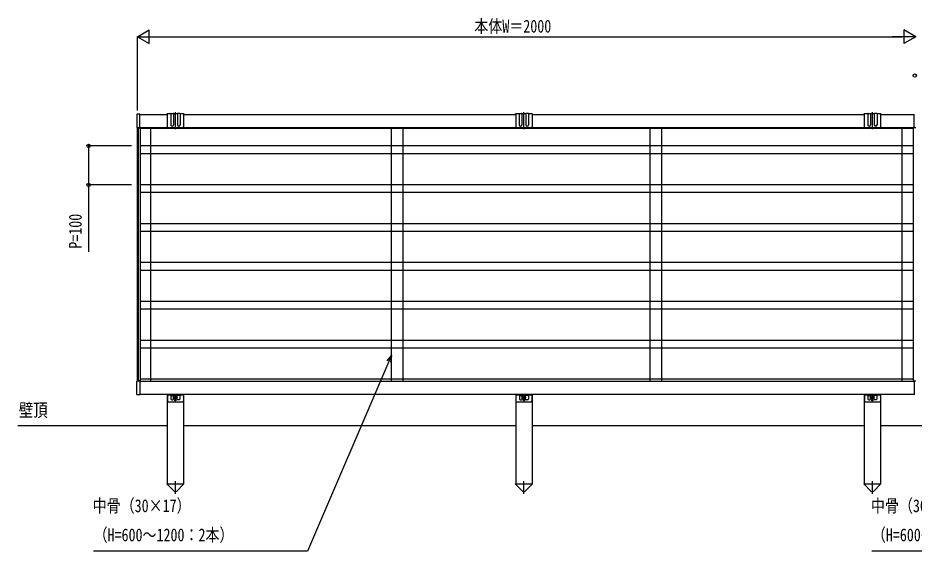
# Model space of a CAD drawing. Units: millimetres, scale not verified. Extents: x -4205 to 4205, y -2970 to 2970.
# Drawn here: x -1773 to 530, y -454 to 918 of the extents above; entities that cross this region are included whole.
import ezdxf
from ezdxf.enums import TextEntityAlignment as Align

# ---------------------------------------------------------------- set-up
doc = ezdxf.new("R2010")
doc.units = ezdxf.units.MM
doc.header["$LTSCALE"] = 16
for name, color, linetype in [('0-2_USER1', 3, 'Continuous'), ('0-4_YKK_A1', 4, 'Continuous'), ('0-5_YKK_D', 6, 'Continuous')]:
    doc.layers.add(name, color=color, linetype=linetype)
doc.styles.add('ＭＳ ゴシック', font='')
doc.styles.get('ＭＳ ゴシック').set_extended_font_data('MS Gothic')

msp = doc.modelspace()

# ---------------------------------------------------------------- linework, layer by layer
at = {"layer": '0-4_YKK_A1'}
for p, q in [((-1467.5, 668.99), (-1467.5, 636.35)), ((-1459.82, 670.4), (-1466.56, 669.99)), ((-1459.5, 669.22), (-1389, 669.22)), ((-1380, 670.72), (-1389, 670.72)), ((-1389, 670.72), (-1389, 637.71)), ((-1380, 670.72), (-1380, 642.71)), ((-1379, 671.72), (-1374, 671.72)), ((-1363, 670.72), (-1373, 670.72)), ((-1373, 670.72), (-1373, 642.71)), ((-1368, 631.64), (-1368, 675.42)), ((-1363, 670.72), (-1363, 642.71)), ((-1357, 671.72), (-1362, 671.72)), ((-1347, 670.72), (-1356, 670.72)), ((-1356, 670.72), (-1356, 642.71)), ((-1347, 670.72), (-1347, 637.71)), ((-1347, 669.22), (-493.5, 669.22)), ((-484.5, 670.72), (-493.5, 670.72)), ((-493.5, 670.72), (-493.5, 637.71)), ((-484.5, 670.72), (-484.5, 642.71)), ((-483.5, 671.72), (-478.5, 671.72)), ((-467.5, 670.72), (-477.5, 670.72)), ((-477.5, 670.72), (-477.5, 642.71)), ((-472.5, 631.64), (-472.5, 675.42)), ((-467.5, 670.72), (-467.5, 642.71)), ((-461.5, 671.72), (-466.5, 671.72)), ((-451.5, 670.72), (-460.5, 670.72)), ((-460.5, 670.72), (-460.5, 642.71)), ((-451.5, 670.72), (-451.5, 637.71)), ((-451.5, 669.22), (402, 669.22)), ((411, 670.72), (402, 670.72)), ((402, 670.72), (402, 637.71)), ((411, 670.72), (411, 642.71)), ((412, 671.72), (417, 671.72)), ((428, 670.72), (418, 670.72)), ((418, 670.72), (418, 642.71)), ((423, 631.64), (423, 675.42)), ((428, 670.72), (428, 642.71)), ((434, 671.72), (429, 671.72)), ((444, 670.72), (435, 670.72)), ((435, 670.72), (435, 642.71)), ((444, 670.72), (444, 637.71)), ((444, 669.22), (530, 669.22)), ((530, 669.16), (530, 669.95)), ((530, 635.92), (530, 669.16)), ((-1459.82, 634.94), (-1466.56, 635.35)), ((-1466, 634.72), (-1459, 634.72)), ((-1466, 634.72), (-1466, -16.28)), ((-1464, 634.72), (-1464, -16.28)), ((530, 635.22), (-1459.5, 635.22)), ((528, 633.22), (-1459, 633.22)), ((-1431, -16.78), (-1431, 635.22)), ((-1387, 635.71), (-1368.71, 635.71)), ((-1367.29, 635.71), (-1349, 635.71)), ((-813, -16.78), (-813, 635.22)), ((-783, -16.78), (-783, 635.22)), ((-491.5, 635.71), (-473.21, 635.71)), ((-471.79, 635.71), (-453.5, 635.71)), ((-148, -16.78), (-148, 635.22)), ((-118, -16.78), (-118, 635.22)), ((404, 635.71), (422.29, 635.71)), ((423.71, 635.71), (442, 635.71)), ((500, -16.78), (500, 635.22)), ((535, 634.72), (528, 634.72)), ((530, 635.12), (530, 635.92)), ((528, 588.22), (-1459, 588.22)), ((528, 568.22), (-1459, 568.22)), ((528, 488.22), (-1459, 488.22)), ((528, 468.22), (-1459, 468.22)), ((528, 388.22), (-1459, 388.22)), ((528, 368.22), (-1459, 368.22)), ((528, 288.22), (-1459, 288.22)), ((528, 268.22), (-1459, 268.22)), ((528, 188.22), (-1459, 188.22)), ((528, 168.22), (-1459, 168.22)), ((528, 88.22), (-1459, 88.22)), ((528, 68.22), (-1459, 68.22)), ((-1467.5, -50.55), (-1467.5, -17.91)), ((-1459.82, -16.5), (-1466.56, -16.91)), ((-1459.5, -16.78), (530, -16.78)), ((528, -11.78), (-1459, -11.78)), ((530, -16.68), (530, -17.48)), ((530, -17.48), (530, -50.72)), ((-1459.82, -51.96), (-1466.56, -51.55)), ((530, -50.78), (-1459.5, -50.78)), ((-1389, -50.78), (-1389, -280.78)), ((-1388.5, -50.78), (-1388.5, -56.82)), ((-1388.5, -52.28), (-1379.5, -52.28)), ((-1388.5, -57.74), (-1388.5, -67.78)), ((-1379.5, -50.78), (-1379.5, -62.78)), ((-1378.5, -53.28), (-1373.5, -53.28)), ((-1377.5, -64.78), (-1374.5, -64.78)), ((-1372.55, -58.78), (-1363.45, -58.78)), ((-1372.5, -62.78), (-1372.5, -50.78)), ((-1372.5, -52.28), (-1363.5, -52.28)), ((-1370.08, -58.43), (-1370.08, -59.13)), ((-1370.08, -58.43), (-1368.85, -58.43)), ((-1370.08, -59.13), (-1368.85, -59.13)), ((-1368.35, -56.7), (-1367.65, -56.7)), ((-1368.35, -56.7), (-1368.35, -57.93)), ((-1368.35, -59.63), (-1368.35, -60.85)), ((-1368.35, -60.85), (-1367.65, -60.85)), ((-1368, -63.33), (-1368, -54.23)), ((-1367.65, -56.7), (-1367.65, -57.93)), ((-1367.65, -59.63), (-1367.65, -60.85)), ((-1367.15, -58.43), (-1365.93, -58.43)), ((-1367.15, -59.13), (-1365.93, -59.13)), ((-1365.93, -58.43), (-1365.93, -59.13)), ((-1363.5, -62.78), (-1363.5, -50.78)), ((-1357.5, -53.28), (-1362.5, -53.28)), ((-1358.5, -64.78), (-1361.5, -64.78)), ((-1356.5, -50.78), (-1356.5, -62.78)), ((-1356.5, -52.28), (-1347.5, -52.28)), ((-1347.5, -50.78), (-1347.5, -56.82)), ((-1347.5, -57.74), (-1347.5, -67.78)), ((-1347, -50.78), (-1347, -280.78)), ((-493.5, -50.78), (-493.5, -280.78)), ((-493, -50.78), (-493, -56.82)), ((-493, -52.28), (-484, -52.28)), ((-493, -57.74), (-493, -67.78)), ((-484, -50.78), (-484, -62.78)), ((-483, -53.28), (-478, -53.28)), ((-482, -64.78), (-479, -64.78)), ((-477.05, -58.78), (-467.95, -58.78)), ((-477, -62.78), (-477, -50.78)), ((-477, -52.28), (-468, -52.28)), ((-474.58, -58.43), (-474.58, -59.13)), ((-474.58, -58.43), (-473.35, -58.43)), ((-474.58, -59.13), (-473.35, -59.13)), ((-472.85, -56.7), (-472.15, -56.7)), ((-472.85, -56.7), (-472.85, -57.93)), ((-472.85, -59.63), (-472.85, -60.85)), ((-472.85, -60.85), (-472.15, -60.85)), ((-472.5, -63.33), (-472.5, -54.23)), ((-472.15, -56.7), (-472.15, -57.93)), ((-472.15, -59.63), (-472.15, -60.85)), ((-471.65, -58.43), (-470.43, -58.43)), ((-471.65, -59.13), (-470.43, -59.13)), ((-470.43, -58.43), (-470.43, -59.13)), ((-468, -62.78), (-468, -50.78)), ((-462, -53.28), (-467, -53.28)), ((-463, -64.78), (-466, -64.78)), ((-461, -50.78), (-461, -62.78)), ((-461, -52.28), (-452, -52.28)), ((-452, -50.78), (-452, -56.82)), ((-452, -57.74), (-452, -67.78)), ((-451.5, -50.78), (-451.5, -280.78)), ((402, -50.78), (402, -280.78)), ((402.5, -50.78), (402.5, -56.82)), ((402.5, -52.28), (411.5, -52.28)), ((402.5, -57.74), (402.5, -67.78)), ((411.5, -50.78), (411.5, -62.78)), ((412.5, -53.28), (417.5, -53.28)), ((413.5, -64.78), (416.5, -64.78)), ((418.45, -58.78), (427.55, -58.78)), ((418.5, -62.78), (418.5, -50.78)), ((418.5, -52.28), (427.5, -52.28)), ((420.93, -58.43), (420.93, -59.13)), ((420.93, -58.43), (422.15, -58.43)), ((420.93, -59.13), (422.15, -59.13)), ((422.65, -56.7), (423.35, -56.7)), ((422.65, -56.7), (422.65, -57.93)), ((422.65, -59.63), (422.65, -60.85)), ((422.65, -60.85), (423.35, -60.85)), ((423, -63.33), (423, -54.23)), ((423.35, -56.7), (423.35, -57.93)), ((423.35, -59.63), (423.35, -60.85)), ((423.85, -58.43), (425.08, -58.43)), ((423.85, -59.13), (425.08, -59.13)), ((425.08, -58.43), (425.08, -59.13)), ((427.5, -62.78), (427.5, -50.78)), ((433.5, -53.28), (428.5, -53.28)), ((432.5, -64.78), (429.5, -64.78)), ((434.5, -50.78), (434.5, -62.78)), ((434.5, -52.28), (443.5, -52.28)), ((443.5, -50.78), (443.5, -56.82)), ((443.5, -57.74), (443.5, -67.78)), ((444, -50.78), (444, -280.78)), ((530, -50.72), (530, -51.51)), ((-1386.5, -69.78), (-1349.5, -69.78)), ((-491, -69.78), (-454, -69.78)), ((404.5, -69.78), (441.5, -69.78)), ((-1389, -131.27), (-1772.72, -131.27)), ((-1389, -131.27), (-1772.72, -131.27)), ((-493.5, -131.27), (-1347, -131.27)), ((402, -131.27), (-451.5, -131.27)), ((444, -130.78), (1409, -130.78)), ((-1368, -306.29), (-1368, -273.81)), ((-472.5, -306.29), (-472.5, -273.81)), ((423, -306.29), (423, -273.81)), ((-1389.2, -281.78), (-1389.2, -280.78)), ((-1389.2, -280.78), (-1346.8, -280.78)), ((-1389.2, -281.78), (-1371.52, -299.33)), ((-1346.8, -281.78), (-1364.48, -299.33)), ((-1346.8, -280.78), (-1346.8, -281.78)), ((-493.7, -281.78), (-493.7, -280.78)), ((-493.7, -280.78), (-451.3, -280.78)), ((-493.7, -281.78), (-476.02, -299.33)), ((-451.3, -281.78), (-468.98, -299.33)), ((-451.3, -280.78), (-451.3, -281.78)), ((401.8, -281.78), (401.8, -280.78)), ((401.8, -280.78), (444.2, -280.78)), ((401.8, -281.78), (419.48, -299.33)), ((444.2, -281.78), (426.52, -299.33)), ((444.2, -280.78), (444.2, -281.78))]:
    msp.add_line(p, q, dxfattribs=at)
for points in [[(-1459.5, 635.24), (-1459.5, 635.92), (-1459.5, 669.42), (-1459.5, 670.1)], [(-1459, 634.72), (-1459, -16.28), (-1466, -16.28)], [(528, 634.72), (528, -16.28), (535, -16.28)], [(-1459.5, -16.8), (-1459.5, -17.48), (-1459.5, -50.98), (-1459.5, -51.66)]]:
    msp.add_lwpolyline(points, dxfattribs=at)
for centre, radius in [((-1368, -58.78), 4.25), ((-1368, -65.78), 1.65), ((-472.5, -58.78), 4.25), ((-472.5, -65.78), 1.65), ((423, -58.78), 4.25), ((423, -65.78), 1.65)]:
    msp.add_circle(centre, radius, dxfattribs=at)
for centre, radius, start, end in [((-1466.5, 668.99), 1, 93.5, 180), ((-1459.8, 670.1), 0.3, 0, 93.5), ((-1389, 668.72), 2, 90, 165.52249), ((-1379, 670.72), 1, 90, 180), ((-1374, 670.72), 1, 0, 90), ((-1362, 670.72), 1, 90, 180), ((-1357, 670.72), 1, 0, 90), ((-1347, 668.72), 2, 14.47751, 90), ((-493.5, 668.72), 2, 90, 165.52249), ((-483.5, 670.72), 1, 90, 180), ((-478.5, 670.72), 1, 0, 90), ((-466.5, 670.72), 1, 90, 180), ((-461.5, 670.72), 1, 0, 90), ((-451.5, 668.72), 2, 14.47751, 90), ((402, 668.72), 2, 90, 165.52249), ((412, 670.72), 1, 90, 180), ((417, 670.72), 1, 0, 90), ((429, 670.72), 1, 90, 180), ((434, 670.72), 1, 0, 90), ((444, 668.72), 2, 14.49329, 90), ((530.2, 669.95), 0.2, 93.5, 180), ((-1466.5, 636.35), 1, 180, 266.5), ((-1459.8, 635.24), 0.3, 266.5, 0), ((-1387, 637.71), 2, 180, 270), ((-1376.5, 642.71), 3.5, 180, 0), ((-1368, 635.01), 1, 44.427, 135.573), ((-1359.5, 642.71), 3.5, 180, 0), ((-1349, 637.71), 2, 270, 0), ((-491.5, 637.71), 2, 180, 270), ((-481, 642.71), 3.5, 180, 0), ((-472.5, 635.01), 1, 44.427, 135.573), ((-464, 642.71), 3.5, 180, 0), ((-453.5, 637.71), 2, 270, 0), ((404, 637.71), 2, 180, 270), ((414.5, 642.71), 3.5, 180, 0), ((423, 635.01), 1, 44.427, 135.573), ((431.5, 642.71), 3.5, 180, 0), ((442, 637.71), 2, 270, 0), ((530.2, 635.12), 0.202, 179.93968, 269.38321), ((-1466.5, -17.91), 1, 93.5, 180), ((-1459.8, -16.8), 0.3, 0, 93.5), ((530.2, -16.68), 0.202, 90.61679, 180.06032), ((-1466.5, -50.55), 1, 180, 266.5), ((-1459.8, -51.66), 0.3, 266.5, 0), ((-1388.7, -57.28), 0.5, 293.57818, 66.42182), ((-1386.5, -67.78), 2, 180, 270), ((-1378.5, -52.28), 1, 180, 270), ((-1377.5, -62.78), 2, 180, 270), ((-1374.5, -62.78), 2, 270, 0), ((-1373.5, -52.28), 1, 270, 0), ((-1368.85, -57.93), 0.5, 270, 0), ((-1368.85, -59.63), 0.5, 0, 90), ((-1367.15, -57.93), 0.5, 180, 270), ((-1367.15, -59.63), 0.5, 90, 180), ((-1362.5, -52.28), 1, 180, 270), ((-1361.5, -62.78), 2, 180, 270), ((-1358.5, -62.78), 2, 270, 0), ((-1357.5, -52.28), 1, 270, 0), ((-1349.5, -67.78), 2, 270, 0), ((-1347.3, -57.28), 0.5, 113.57818, 246.42182), ((-493.2, -57.28), 0.5, 293.57818, 66.42182), ((-491, -67.78), 2, 180, 270), ((-483, -52.28), 1, 180, 270), ((-482, -62.78), 2, 180, 270), ((-479, -62.78), 2, 270, 0), ((-478, -52.28), 1, 270, 0), ((-473.35, -57.93), 0.5, 270, 0), ((-473.35, -59.63), 0.5, 0, 90), ((-471.65, -57.93), 0.5, 180, 270), ((-471.65, -59.63), 0.5, 90, 180), ((-467, -52.28), 1, 180, 270), ((-466, -62.78), 2, 180, 270), ((-463, -62.78), 2, 270, 0), ((-462, -52.28), 1, 270, 0), ((-454, -67.78), 2, 270, 0), ((-451.8, -57.28), 0.5, 113.57818, 246.42182), ((402.3, -57.28), 0.5, 293.57818, 66.42182), ((404.5, -67.78), 2, 180, 270), ((412.5, -52.28), 1, 180, 270), ((413.5, -62.78), 2, 180, 270), ((416.5, -62.78), 2, 270, 0), ((417.5, -52.28), 1, 270, 0), ((422.15, -57.93), 0.5, 270, 0), ((422.15, -59.63), 0.5, 0, 90), ((423.85, -57.93), 0.5, 180, 270), ((423.85, -59.63), 0.5, 90, 180), ((428.5, -52.28), 1, 180, 270), ((429.5, -62.78), 2, 180, 270), ((432.5, -62.78), 2, 270, 0), ((433.5, -52.28), 1, 270, 0), ((441.5, -67.78), 2, 270, 0), ((443.7, -57.28), 0.5, 113.57818, 246.42182), ((530.2, -51.51), 0.2, 180, 266.5), ((-1368, -295.78), 5, 225.20979, 314.79021), ((-472.5, -295.78), 5, 225.20979, 314.79021), ((423, -295.78), 5, 225.20979, 314.79021)]:
    msp.add_arc(centre, radius, start, end, dxfattribs=at)
at = {"layer": '0-5_YKK_D'}
for p, q in [((-1465.5, 869.22), (-1435.19, 886.72)), ((-1435.19, 851.72), (-1435.19, 886.72)), ((534.5, 869.22), (504.19, 886.72)), ((504.19, 886.72), (504.19, 851.72)), ((-1465.5, 679.36), (-1465.5, 870.22)), ((-1465.5, 869.22), (-1435.19, 851.72)), ((-1465.5, 869.22), (-1404.88, 869.22)), ((-1430.5, 869.22), (499.5, 869.22)), ((534.5, 869.22), (473.88, 869.22)), ((534.5, 869.22), (504.19, 851.72)), ((-1481, 588.22), (-1592, 588.22)), ((-1481, 488.22), (-1592, 488.22))]:
    msp.add_line(p, q, dxfattribs=at)
for points in [[(-1591, 588.22), (-1591, 488.22), (-1591, 316.02)], [(-813, 49.26), (-819.69, 33.63), (-1028.3, -453.88), (-1578.3, -453.88)], [(-823.88, 35.42), (-813, 49.26), (-815.5, 31.84)], [(1187, 49.26), (1180.31, 33.63), (971.7, -453.88), (421.7, -453.88)]]:
    msp.add_lwpolyline(points, dxfattribs=at)
for centre in [(532, 769.22), (-1591, 588.22), (-1591, 488.22)]:
    msp.add_circle(centre, 4.25, dxfattribs=at)

# ---------------------------------------------------------------- texts
at = {"layer": '0-2_USER1', "style": 'ＭＳ ゴシック', "width": 0.8}
msp.add_text('壁頂', height=33.99, dxfattribs=at).set_placement((-1770.45, -118.43), align=Align.BOTTOM_LEFT)
at = {"layer": '0-5_YKK_D', "style": 'ＭＳ ゴシック', "width": 0.8}
for s, p in [('本体W＝2000', (-599.9, 870.02)), ('中骨（30×17）', (-1580.7, -363.58)), ('中骨（30×17）', (419.3, -363.58)), ('（H=600～1200：2本）', (-1578.3, -438.58)), ('（H=600～1200：2本）', (421.7, -438.58))]:
    msp.add_text(s, height=32.99, dxfattribs=at).set_placement(p, align=Align.BOTTOM_LEFT)
msp.add_text('P=100', height=32.99, rotation=90, dxfattribs=at).set_placement((-1599, 324.02), align=Align.BOTTOM_LEFT)

doc.saveas('drawing.dxf')
